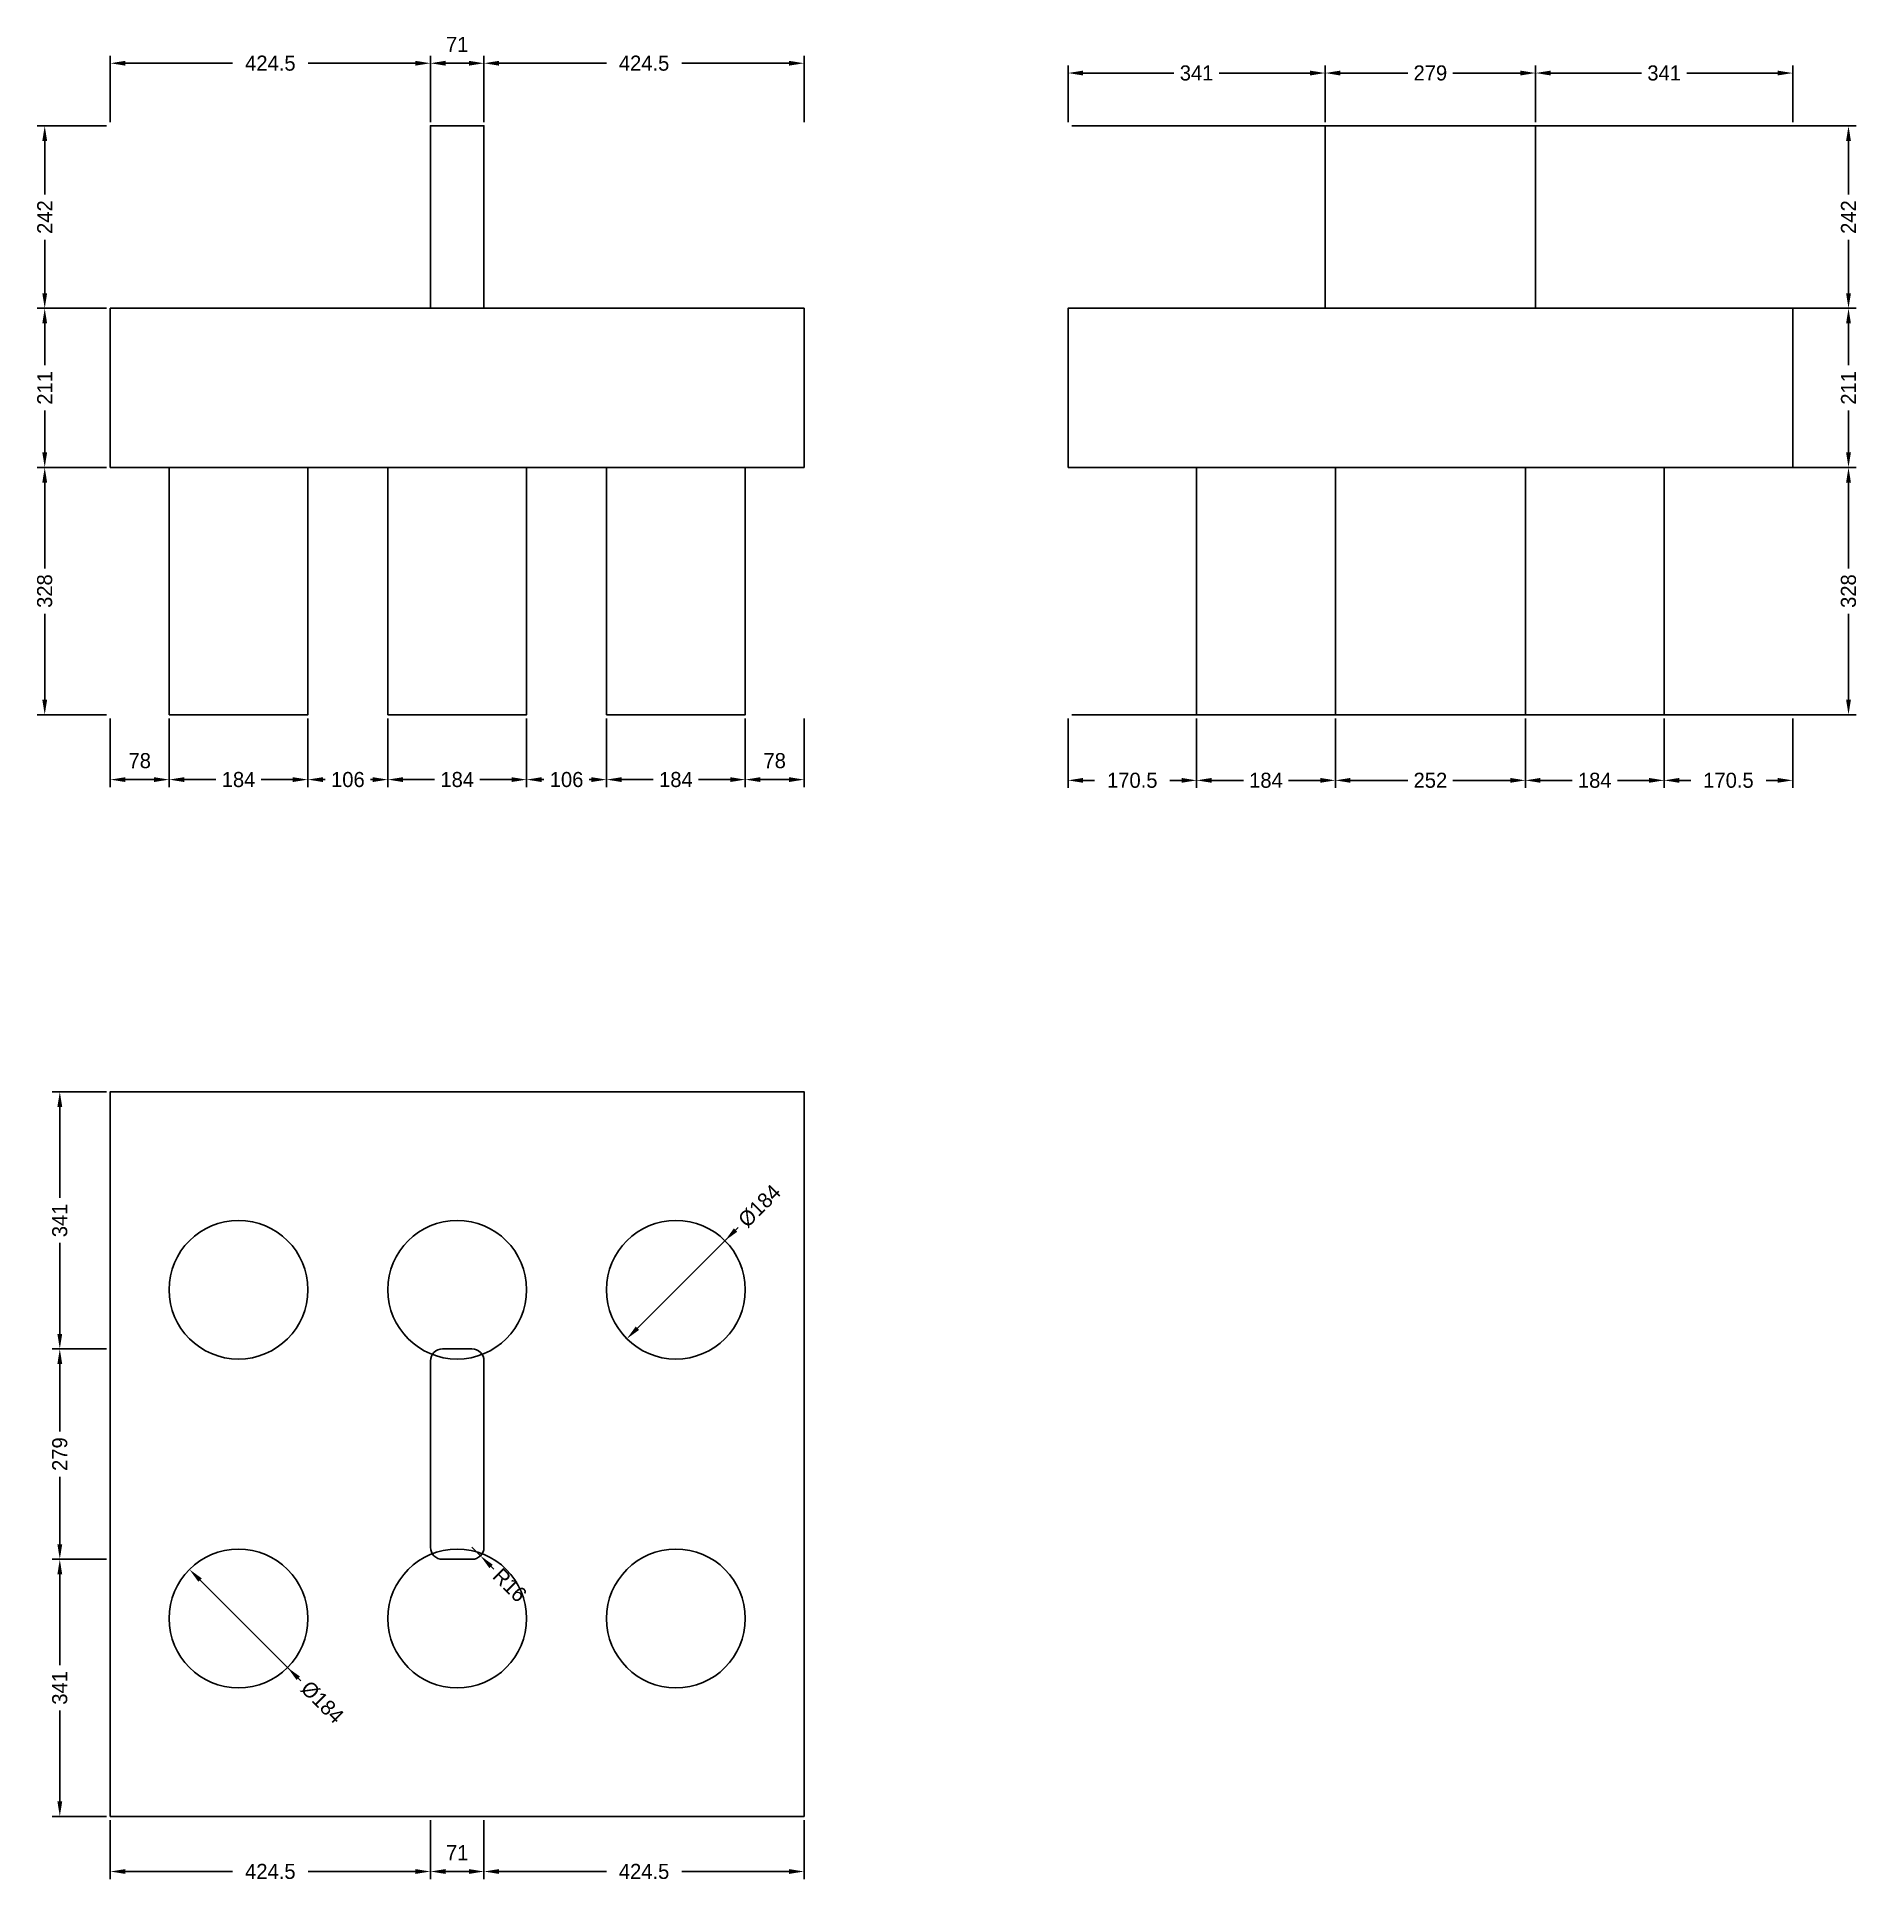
# Model space of a CAD drawing. Header units: metres. Extents: x -97 to 2315, y -83 to 2360.
import ezdxf

# ---------------------------------------------------------------- set-up
doc = ezdxf.new("R2010")
doc.units = ezdxf.units.M
for name, color, linetype in [('chengtai', 7, 'Continuous'), ('dunzhu', 7, 'Continuous'), ('zhuangji', 7, 'Continuous')]:
    doc.layers.add(name, color=color, linetype=linetype)

# ---------------------------------------------------------------- blocks, each defined once
blk = doc.blocks.new('_CLOSEDFILLED')
at = {"color": 0, "linetype": 'BYBLOCK'}
blk.add_solid([(-1, 0.16), (0, 0), (-1, -0.16)], dxfattribs=at)

msp = doc.modelspace()

# ---------------------------------------------------------------- linework, layer by layer
at = {"color": 7}
for p, q in [((0, 2247), (0, 2335)), ((20, 2325), (162.2, 2325)), ((262.2, 2325), (404.5, 2325)), ((424.5, 2247), (424.5, 2335)), ((424.5, 2247), (424.5, 2335)), ((444.5, 2325), (475.5, 2325)), ((495.5, 2247), (495.5, 2335)), ((495.5, 2247), (495.5, 2335)), ((515.5, 2325), (657.8, 2325)), ((757.8, 2325), (900, 2325)), ((920, 2247), (920, 2335)), ((1270, 2247), (1270, 2322)), ((1611, 2247), (1611, 2322)), ((1611, 2247), (1611, 2322)), ((1890, 2247), (1890, 2322)), ((1890, 2247), (1890, 2322)), ((2231, 2247), (2231, 2322)), ((1290, 2312), (1410.5, 2312)), ((1470.5, 2312), (1591, 2312)), ((1631, 2312), (1720.5, 2312)), ((1780.5, 2312), (1870, 2312)), ((1910, 2312), (2030.5, 2312)), ((2090.5, 2312), (2211, 2312)), ((-5, 2242), (-97, 2242)), ((1275, 2242), (2315, 2242)), ((-87, 2151), (-87, 2222)), ((2305, 2151), (2305, 2222)), ((-87, 2020), (-87, 2091)), ((2305, 2020), (2305, 2091)), ((-5, 2000), (-97, 2000)), ((-5, 2000), (-97, 2000)), ((-87, 1924.5), (-87, 1980)), ((1275, 2000), (2315, 2000)), ((1275, 2000), (2315, 2000)), ((2305, 1924.5), (2305, 1980)), ((-87, 1809), (-87, 1864.5)), ((2305, 1809), (2305, 1864.5)), ((-5, 1789), (-97, 1789)), ((-5, 1789), (-97, 1789)), ((1275, 1789), (2315, 1789)), ((1275, 1789), (2315, 1789)), ((-87, 1655), (-87, 1769)), ((2305, 1655), (2305, 1769)), ((-87, 1481), (-87, 1595)), ((2305, 1481), (2305, 1595)), ((-5, 1461), (-97, 1461)), ((0, 1456), (0, 1365)), ((78, 1456), (78, 1365)), ((78, 1456), (78, 1365)), ((262, 1456), (262, 1365)), ((262, 1456), (262, 1365)), ((368, 1456), (368, 1365)), ((368, 1456), (368, 1365)), ((552, 1456), (552, 1365)), ((552, 1456), (552, 1365)), ((658, 1456), (658, 1365)), ((658, 1456), (658, 1365)), ((842, 1456), (842, 1365)), ((842, 1456), (842, 1365)), ((920, 1456), (920, 1365)), ((1270, 1456), (1270, 1364)), ((1275, 1461), (2315, 1461)), ((1440.5, 1456), (1440.5, 1364)), ((1440.5, 1456), (1440.5, 1364)), ((1624.5, 1456), (1624.5, 1364)), ((1624.5, 1456), (1624.5, 1364)), ((1876.5, 1456), (1876.5, 1364)), ((1876.5, 1456), (1876.5, 1364)), ((2060.5, 1456), (2060.5, 1364)), ((2060.5, 1456), (2060.5, 1364)), ((2231, 1456), (2231, 1364)), ((20, 1375), (58, 1375)), ((98, 1375), (140, 1375)), ((200, 1375), (242, 1375)), ((282, 1375), (285, 1375)), ((345, 1375), (348, 1375)), ((388, 1375), (430, 1375)), ((490, 1375), (532, 1375)), ((572, 1375), (575, 1375)), ((635, 1375), (638, 1375)), ((678, 1375), (720, 1375)), ((780, 1375), (822, 1375)), ((862, 1375), (900, 1375)), ((1290, 1374), (1305.2, 1374)), ((1405.2, 1374), (1420.5, 1374)), ((1460.5, 1374), (1502.5, 1374)), ((1562.5, 1374), (1604.5, 1374)), ((1644.5, 1374), (1720.5, 1374)), ((1780.5, 1374), (1856.5, 1374)), ((1896.5, 1374), (1938.5, 1374)), ((1998.5, 1374), (2040.5, 1374)), ((2080.5, 1374), (2095.8, 1374)), ((2195.8, 1374), (2211, 1374)), ((-5, 961), (-77, 961)), ((-67, 820.5), (-67, 941)), ((-67, 640), (-67, 760.5)), ((829.2, 777.7), (699.1, 647.6)), ((832.7, 781.2), (829.2, 777.7)), ((-5, 620), (-77, 620)), ((-5, 620), (-77, 620)), ((-67, 510.5), (-67, 600)), ((-67, 361), (-67, 450.5)), ((479.5, 357), (490.8, 345.7)), ((-5, 341), (-77, 341)), ((-5, 341), (-77, 341)), ((-67, 200.5), (-67, 321)), ((508.5, 328), (505, 331.5)), ((249.2, 183.3), (119.1, 313.4)), ((252.7, 179.8), (249.2, 183.3)), ((-67, 20), (-67, 140.5)), ((-5, 0), (-77, 0)), ((0, -5), (0, -83)), ((424.5, -5), (424.5, -83)), ((424.5, -5), (424.5, -83)), ((495.5, -5), (495.5, -83)), ((495.5, -5), (495.5, -83)), ((920, -5), (920, -83)), ((20, -73), (162.2, -73)), ((262.2, -73), (404.5, -73)), ((444.5, -73), (475.5, -73)), ((515.5, -73), (657.8, -73)), ((757.8, -73), (900, -73))]:
    msp.add_line(p, q, dxfattribs=at)
at = {"layer": 'chengtai'}
for points in [[(0, 1789), (920, 1789), (920, 2000), (0, 2000), (0, 1789)], [(1270, 1789), (2231, 1789), (2231, 2000), (1270, 2000), (1270, 1789)], [(0, 0), (920, 0), (920, 961), (0, 961), (0, 0)]]:
    msp.add_lwpolyline(points, dxfattribs=at)
at = {"layer": 'Defpoints', "color": 7}
for p in [(0, 2325), (424.5, 2325), (495.5, 2325), (1270, 2312), (1611, 2312), (1890, 2312), (0, 2242), (0, 2242), (424.5, 2242), (424.5, 2242), (495.5, 2242), (495.5, 2242), (920, 2242), (1270, 2242), (1270, 2242), (1611, 2242), (1611, 2242), (1890, 2242), (1890, 2242), (2231, 2242), (-87, 2000), (0, 2000), (0, 2000), (1270, 2000), (1270, 2000), (2305, 2000), (-87, 1789), (0, 1789), (0, 1789), (1270, 1789), (1270, 1789), (2305, 1789), (-87, 1461), (0, 1461), (0, 1461), (78, 1461), (78, 1461), (262, 1461), (262, 1461), (368, 1461), (368, 1461), (552, 1461), (552, 1461), (658, 1461), (658, 1461), (842, 1461), (842, 1461), (920, 1461), (1270, 1461), (1270, 1461), (1440.5, 1461), (1440.5, 1461), (1624.5, 1461), (1624.5, 1461), (1876.5, 1461), (1876.5, 1461), (2060.5, 1461), (2060.5, 1461), (2231, 1461), (2305, 1461), (0, 1375), (78, 1375), (262, 1375), (368, 1375), (552, 1375), (658, 1375), (842, 1375), (1270, 1374), (1440.5, 1374), (1624.5, 1374), (1876.5, 1374), (2060.5, 1374), (0, 961), (815.1, 763.6), (750, 698.5), (-67, 620), (0, 620), (0, 620), (479.5, 357), (490.8, 345.7), (-67, 341), (0, 341), (0, 341), (170, 262.5), (235.1, 197.4), (-67, 0), (0, 0), (0, 0), (424.5, 0), (424.5, 0), (495.5, 0), (495.5, 0), (920, 0), (0, -73), (424.5, -73), (495.5, -73)]:
    msp.add_point(p, dxfattribs=at)
at = {"layer": 'dunzhu'}
for p, q in [((479.5, 620), (440.5, 620)), ((424.5, 604), (424.5, 357)), ((495.5, 357), (495.5, 604)), ((440.5, 341), (479.5, 341))]:
    msp.add_line(p, q, dxfattribs=at)
for points in [[(424.5, 2000), (495.5, 2000), (495.5, 2242), (424.5, 2242), (424.5, 2000)], [(1611, 2000), (1890, 2000), (1890, 2242), (1611, 2242), (1611, 2000)]]:
    msp.add_lwpolyline(points, dxfattribs=at)
for centre, start, end in [((440.5, 604), 90, 180), ((479.5, 604), 0, 90), ((440.5, 357), 180, 270), ((479.5, 357), 270, 360)]:
    msp.add_arc(centre, 16, start, end, dxfattribs=at)
at = {"layer": 'zhuangji'}
for points in [[(78, 1461), (262, 1461), (262, 1789), (78, 1789), (78, 1461)], [(368, 1461), (552, 1461), (552, 1789), (368, 1789), (368, 1461)], [(658, 1461), (842, 1461), (842, 1789), (658, 1789), (658, 1461)], [(1440.5, 1461), (1624.5, 1461), (1624.5, 1789), (1440.5, 1789), (1440.5, 1461)], [(1876.5, 1461), (2060.5, 1461), (2060.5, 1789), (1876.5, 1789), (1876.5, 1461)]]:
    msp.add_lwpolyline(points, dxfattribs=at)
for centre in [(170, 698.5), (170, 698.5), (460, 698.5), (460, 698.5), (750, 698.5), (750, 698.5), (170, 262.5), (170, 262.5), (460, 262.5), (460, 262.5), (750, 262.5), (750, 262.5)]:
    msp.add_circle(centre, 92, dxfattribs=at)

# ---------------------------------------------------------------- block references
at = {"color": 7, "xscale": 20, "yscale": 20}
for p, rotation in [((0, 2325), 180), ((424.5, 2325), 180), ((495.5, 2325), 180), ((1270, 2312), 180), ((1611, 2312), 180), ((1890, 2312), 180), ((-87, 2242), 90), ((2305, 2242), 90), ((-87, 2000), 270), ((2305, 2000), 270), ((-87, 2000), 90), ((2305, 2000), 90), ((-87, 1789), 270), ((2305, 1789), 270), ((-87, 1789), 90), ((2305, 1789), 90), ((-87, 1461), 270), ((2305, 1461), 270), ((0, 1375), 180), ((78, 1375), 180), ((262, 1375), 180), ((368, 1375), 180), ((552, 1375), 180), ((658, 1375), 180), ((842, 1375), 180), ((1270, 1374), 180), ((1440.5, 1374), 180), ((1624.5, 1374), 180), ((1876.5, 1374), 180), ((2060.5, 1374), 180), ((-67, 961), 90), ((815.1, 763.6), 224.99999999999994), ((-67, 620), 270), ((684.9, 633.4), 224.99999999999994), ((-67, 620), 90), ((-67, 341), 270), ((490.8, 345.7), 135), ((-67, 341), 90), ((104.9, 327.6), 135), ((235.1, 197.4), 135), ((-67, 0), 270), ((0, -73), 180), ((424.5, -73), 180), ((495.5, -73), 180)]:
    msp.add_blockref('_CLOSEDFILLED', p, dxfattribs=dict(at, rotation=rotation))
for p in [(424.5, 2325), (495.5, 2325), (920, 2325), (1611, 2312), (1890, 2312), (2231, 2312), (78, 1375), (262, 1375), (368, 1375), (552, 1375), (658, 1375), (842, 1375), (920, 1375), (1440.5, 1374), (1624.5, 1374), (1876.5, 1374), (2060.5, 1374), (2231, 1374), (424.5, -73), (495.5, -73), (920, -73)]:
    msp.add_blockref('_CLOSEDFILLED', p, dxfattribs=at)

# ---------------------------------------------------------------- texts
at = {"color": 7, "char_height": 20, "attachment_point": 5}
for s, insert in [('71', (460, 2350)), ('424.5', (212.2, 2325)), ('424.5', (707.8, 2325)), ('341', (1440.5, 2312)), ('279', (1750.5, 2312)), ('341', (2060.5, 2312)), ('78', (39, 1400)), ('78', (881, 1400)), ('184', (170, 1375)), ('106', (315, 1375)), ('184', (460, 1375)), ('106', (605, 1375)), ('184', (750, 1375)), ('170.5', (1355.2, 1374)), ('184', (1532.5, 1374)), ('252', (1750.5, 1374)), ('184', (1968.5, 1374)), ('170.5', (2145.8, 1374)), ('71', (460, -48)), ('424.5', (212.2, -73)), ('424.5', (707.8, -73))]:
    msp.add_mtext(s, dxfattribs=dict(at, insert=insert))
for s, insert, rotation in [('242', (-87, 2121), 90), ('242', (2305, 2121), 90), ('211', (-87, 1894.5), 90), ('211', (2305, 1894.5), 90), ('328', (-87, 1625), 90), ('328', (2305, 1625), 90), ('%%c184', (861, 809.5), 45), ('341', (-67, 790.5), 90), ('279', (-67, 480.5), 90), ('R16', (529.7, 306.8), 315), ('341', (-67, 170.5), 90), ('%%c184', (281, 151.5), 315)]:
    msp.add_mtext(s, dxfattribs=dict(at, insert=insert, rotation=rotation))

doc.saveas('drawing.dxf')
